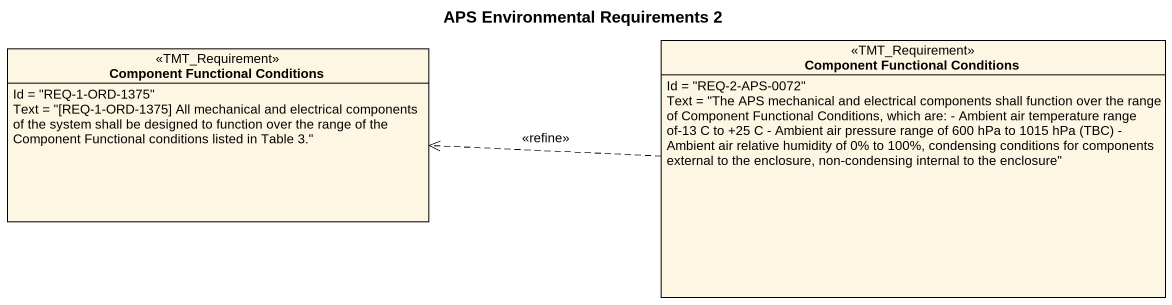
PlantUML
@startuml
title APS Environmental Requirements 2
hide circle
hide empty members
class "Component Functional Conditions" as Component_Functional <<TMT_Requirement>> {
  Id = "REQ-1-ORD-1375"
  Text = "[REQ-1-ORD-1375] All mechanical and electrical components of the system shall be designed to function over the range of the Component Functional conditions listed in Table 3."
}
class "Component Functional Conditions" as Component_Functional_2 <<TMT_Requirement>> {
  Id = "REQ-2-APS-0072"
  {field} Text = "The APS mechanical and electrical components shall function over the range of Component Functional Conditions, which are: - Ambient air temperature range of-13 C to +25 C - Ambient air pressure range of 600 hPa to 1015 hPa (TBC) - Ambient air relative humidity of 0% to 100%, condensing conditions for components external to the enclosure, non-condensing internal to the enclosure"
}
Component_Functional_2 .left.> Component_Functional : <<refine>>
@enduml
